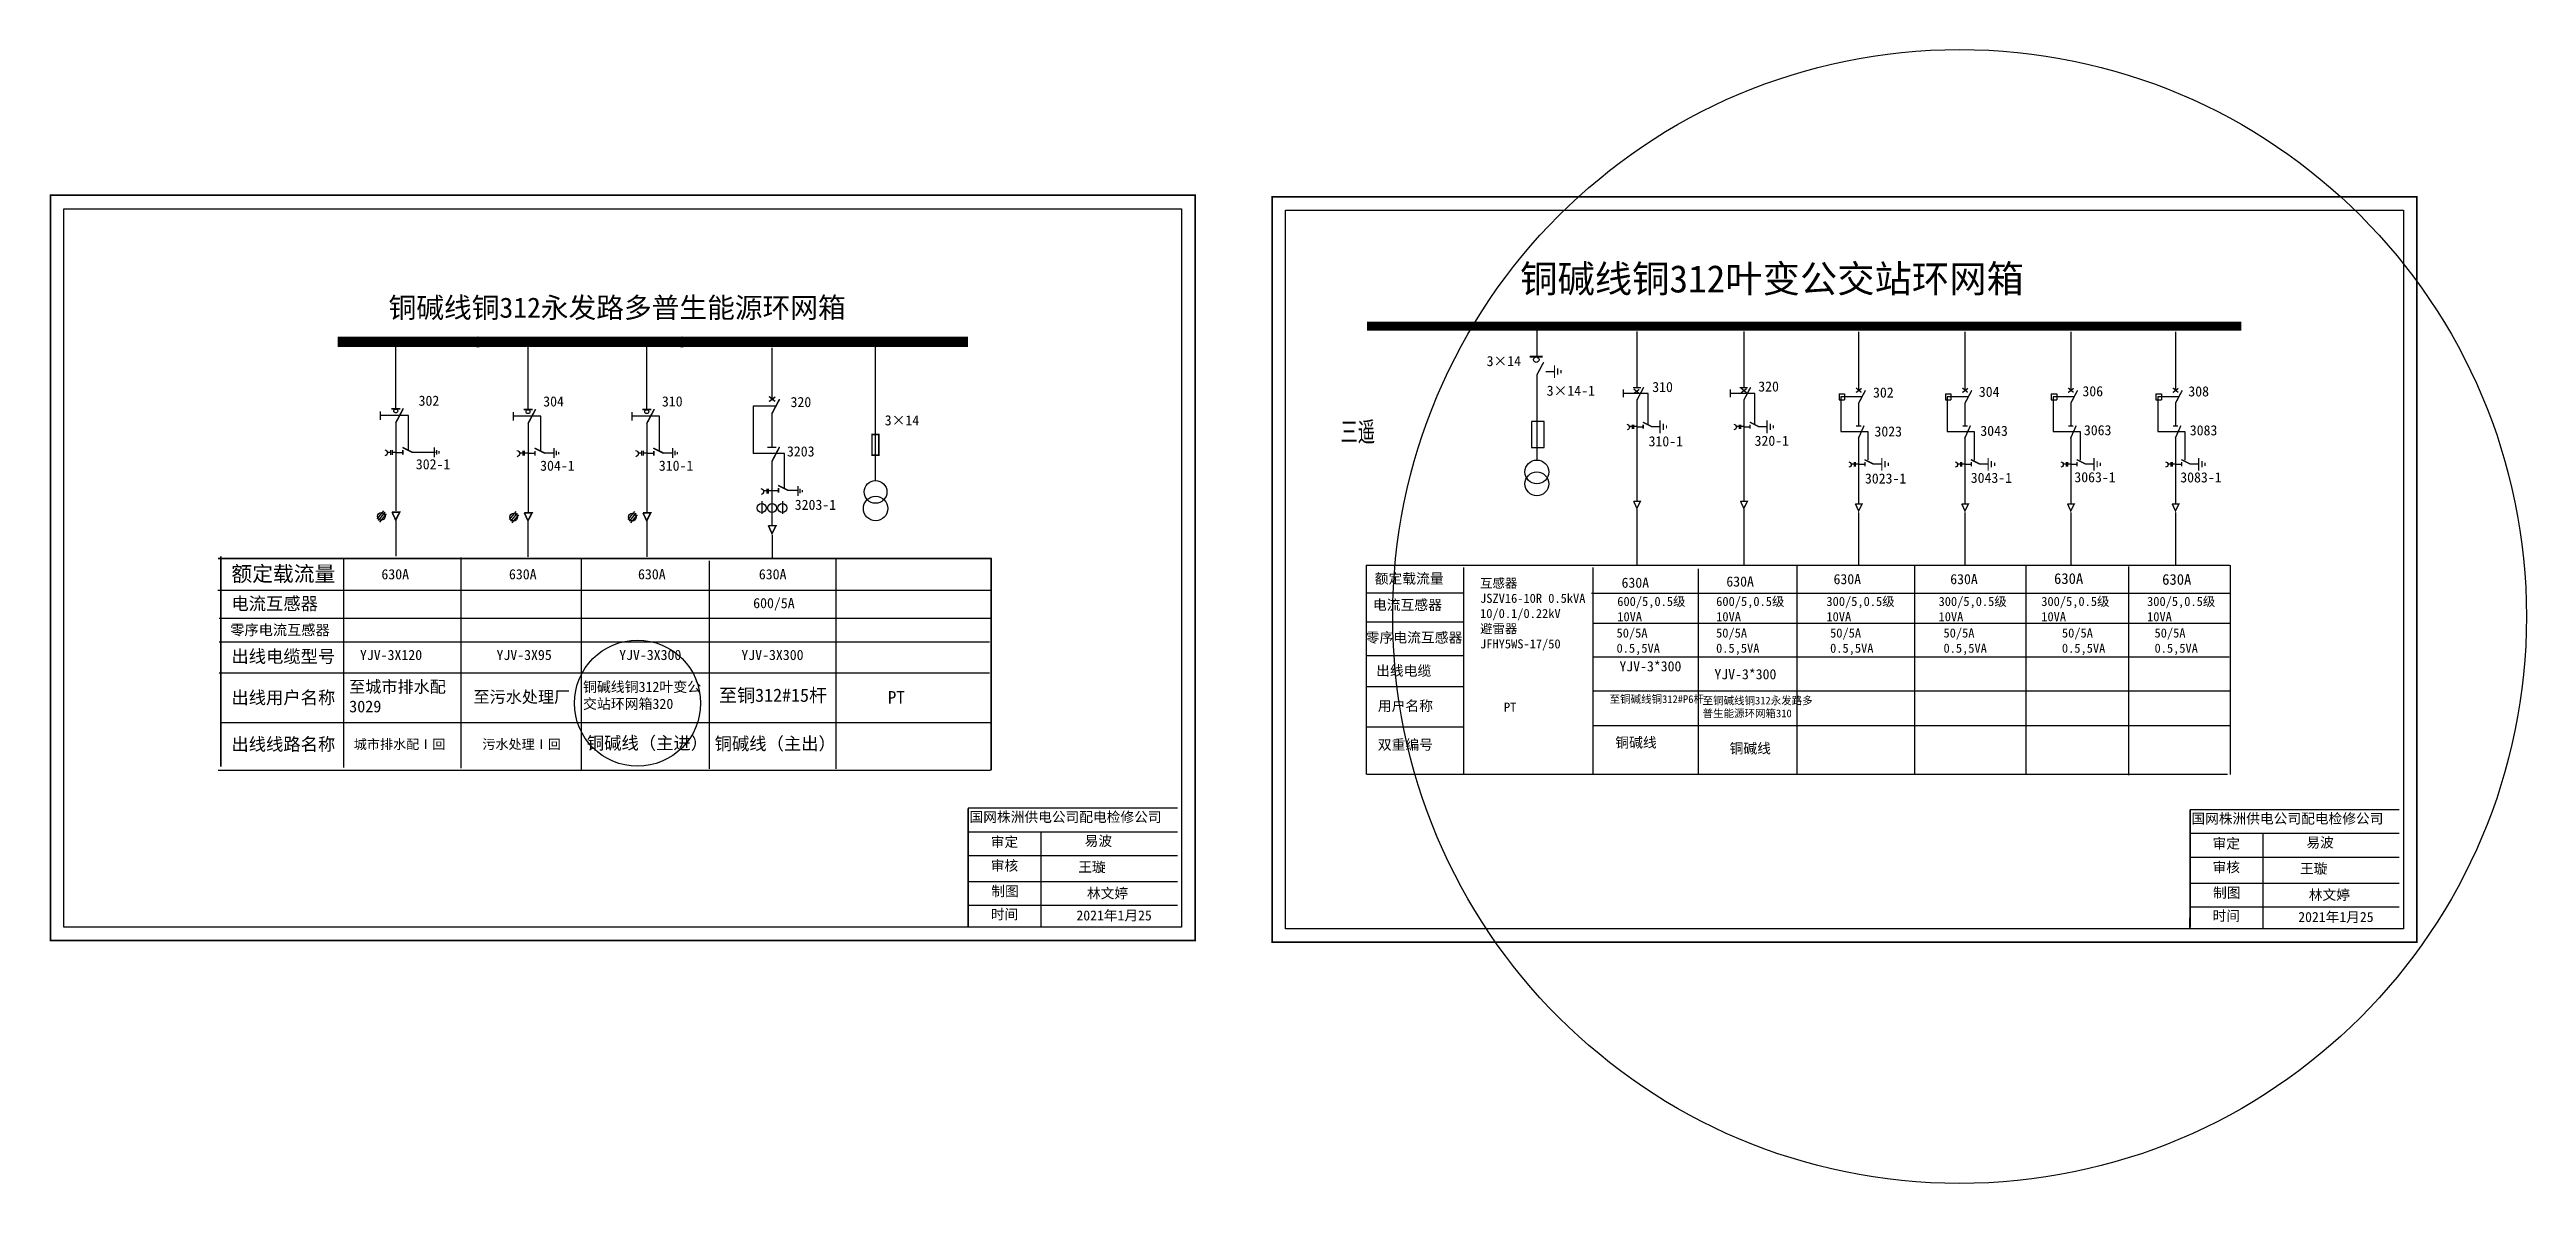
# Model space of a CAD drawing. Extents: x 160 to 257.2, y -105.9 to -61.4.
import ezdxf

# ---------------------------------------------------------------- set-up
doc = ezdxf.new("R2010")
doc.units = 0
doc.header["$LTSCALE"] = 0.774411
doc.linetypes.add('ACAD_ISO02W100', pattern=[15, 12, -3])
doc.linetypes.add('CENTER', pattern=[50.8, 31.75, -6.35, 6.35, -6.35])
doc.layers.get('0').update_dxf_attribs({"linetype": 'CONTINUOUS'})
doc.layers.add('2', color=7, linetype='CONTINUOUS')
doc.layers.add('3', color=7, linetype='CONTINUOUS')
doc.styles.add('HZ', font='')
doc.styles.add('hztxt_txtstyle_0.00_0_0', font='simkai.ttf')
doc.styles.add('hztxt_txtstyle_2.70_0_0', font='simkai.ttf', dxfattribs={"height": 2.7})
doc.styles.get("Standard").update_dxf_attribs({"font": '', "height": 2.5})
doc.styles.add('STYLE1', font='txt.shx', dxfattribs={"height": 2.6})
doc.styles.add('字体', font='simkai_0.ttf', dxfattribs={"height": 2.5})
doc.styles.add('宋体', font='', dxfattribs={"width": 0.65})
doc.styles.get('HZ').set_extended_font_data('SimSun')
doc.styles.get('Standard').set_extended_font_data('SimSun')
doc.styles.get('宋体').set_extended_font_data('SimSun')

# ---------------------------------------------------------------- blocks, each defined once
blk = doc.blocks.new('JD')
for points in [[(-2, 0.2), (-2, -0.2), (2, 0.2), (2, -0.2)], [(1, -1.2), (1, -0.8), (-1, -1.2), (-1, -0.8)], [(-0.5, -1.8), (-0.5, -2.2), (0.5, -1.8), (0.5, -2.2)]]:
    blk.add_trace(points)

msp = doc.modelspace()

# ---------------------------------------------------------------- linework, layer by layer
at = {"color": 0}
for p, q in [((218.336, -72.228), (218.336, -73.405)), ((222.268, -72.443), (222.268, -74.631)), ((226.463, -72.443), (226.463, -74.631)), ((230.969, -72.456), (230.969, -74.752)), ((235.142, -72.456), (235.142, -74.752)), ((239.294, -72.456), (239.294, -74.752)), ((243.402, -72.456), (243.402, -74.752)), ((218.342, -74.133), (218.342, -77.472)), ((218.693, -74.001), (219.03, -74.001)), ((222.268, -75.119), (222.268, -79.093)), ((226.463, -75.119), (226.463, -79.093)), ((230.206, -74.877), (230.421, -74.877)), ((230.206, -74.877), (230.206, -75.115)), ((230.206, -75.115), (230.421, -75.115)), ((230.421, -74.877), (230.421, -75.115)), ((230.969, -75.24), (230.969, -76.126)), ((234.379, -74.877), (234.594, -74.877)), ((234.379, -74.877), (234.379, -75.115)), ((234.379, -75.115), (234.594, -75.115)), ((234.594, -74.877), (234.594, -75.115)), ((235.142, -75.24), (235.142, -76.126)), ((238.531, -74.877), (238.745, -74.877)), ((238.531, -74.877), (238.531, -75.115)), ((238.531, -75.115), (238.745, -75.115)), ((238.745, -74.877), (238.745, -75.115)), ((239.294, -75.24), (239.294, -76.126)), ((242.639, -74.877), (242.854, -74.877)), ((242.639, -74.877), (242.639, -75.115)), ((242.639, -75.115), (242.854, -75.115)), ((242.854, -74.877), (242.854, -75.115)), ((243.402, -75.24), (243.402, -76.126)), ((222.268, -76.174), (222.515, -76.174)), ((222.838, -76.167), (223.175, -76.167)), ((226.463, -76.174), (226.71, -76.174)), ((227.033, -76.167), (227.37, -76.167)), ((230.969, -76.569), (230.969, -79.185)), ((235.142, -76.569), (235.142, -79.185)), ((239.294, -76.569), (239.294, -79.185)), ((243.402, -76.569), (243.402, -79.185)), ((230.969, -77.643), (231.216, -77.643)), ((231.539, -77.636), (231.876, -77.636)), ((235.142, -77.643), (235.389, -77.643)), ((235.712, -77.636), (236.049, -77.636)), ((239.294, -77.643), (239.541, -77.643)), ((239.864, -77.636), (240.201, -77.636)), ((243.402, -77.643), (243.649, -77.643)), ((243.972, -77.636), (244.309, -77.636)), ((215.493, -82.709), (211.662, -82.709)), ((215.479, -83.836), (211.647, -83.836)), ((215.479, -85.165), (211.647, -85.165)), ((215.464, -86.379), (211.633, -86.379)), ((215.478, -87.957), (211.647, -87.957))]:
    msp.add_line(p, q, dxfattribs=at)
for p, q in [((173.551, -72.969), (173.551, -75.463)), ((178.743, -72.997), (178.743, -75.491)), ((183.4, -72.997), (183.4, -75.491)), ((188.327, -73.077), (188.327, -75.097)), ((192.375, -73.01), (192.375, -78.291)), ((188.327, -75.64), (188.327, -76.964)), ((173.563, -76.007), (173.563, -79.478)), ((178.755, -76.035), (178.755, -79.507)), ((183.412, -76.035), (183.412, -79.507)), ((173.563, -77.184), (173.839, -77.184)), ((174.199, -77.176), (175.124, -77.176)), ((178.755, -77.212), (179.03, -77.212)), ((179.391, -77.204), (179.766, -77.204)), ((183.412, -77.212), (183.688, -77.212)), ((184.048, -77.204), (184.424, -77.204)), ((188.327, -77.515), (188.327, -80.04)), ((188.327, -77.521), (188.327, -77.567)), ((188.311, -78.675), (188.587, -78.675)), ((188.948, -78.667), (189.323, -78.667)), ((173.082, -79.47), (172.817, -79.787)), ((173.141, -79.532), (172.876, -79.848)), ((173.193, -79.597), (172.928, -79.914)), ((178.273, -79.499), (178.009, -79.815)), ((178.332, -79.561), (178.067, -79.877)), ((178.384, -79.626), (178.12, -79.942)), ((182.93, -79.499), (182.666, -79.815)), ((182.989, -79.561), (182.725, -79.877)), ((183.041, -79.626), (182.777, -79.942)), ((187.93, -79.1), (187.93, -79.586)), ((188.741, -79.1), (188.741, -79.586)), ((173.562, -79.836), (173.562, -81.249)), ((178.753, -79.864), (178.753, -81.277)), ((183.411, -79.864), (183.411, -81.277)), ((171.517, -81.383), (171.517, -89.543)), ((176.117, -81.304), (176.117, -89.576)), ((180.844, -81.38), (180.844, -89.652)), ((185.869, -81.434), (185.869, -89.595)), ((190.827, -81.383), (190.827, -89.599)), ((166.582, -82.587), (196.907, -82.587)), ((166.64, -83.682), (196.953, -83.682)), ((166.64, -84.618), (196.862, -84.618)), ((166.64, -85.825), (196.862, -85.825)), ((166.677, -87.773), (196.9, -87.773))]:
    msp.add_line(p, q)
at = {"linetype": 'Continuous'}
for p, q in [((188.472, -75.367), (187.59, -75.367)), ((187.59, -75.367), (187.59, -77.223)), ((175.074, -76.991), (175.074, -77.37)), ((175.162, -77.089), (175.162, -77.264)), ((175.25, -77.139), (175.25, -77.22)), ((179.772, -77.019), (179.772, -77.398)), ((179.86, -77.117), (179.86, -77.292)), ((179.948, -77.167), (179.948, -77.249)), ((184.429, -77.019), (184.429, -77.398)), ((184.518, -77.117), (184.518, -77.292)), ((184.605, -77.167), (184.605, -77.249)), ((189.337, -78.509), (189.337, -78.888)), ((189.425, -78.607), (189.425, -78.782)), ((189.513, -78.657), (189.513, -78.738))]:
    msp.add_line(p, q, dxfattribs=at)
at = {"color": 0, "linetype": 'ACAD_ISO02W100'}
for p, q in [((231.076, -75.001), (230.274, -75.001)), ((230.274, -75.001), (230.274, -76.364)), ((235.249, -75.001), (234.448, -75.001)), ((234.448, -75.001), (234.448, -76.364)), ((239.401, -75.001), (238.599, -75.001)), ((238.599, -75.001), (238.599, -76.364)), ((243.509, -75.001), (242.707, -75.001)), ((242.707, -75.001), (242.707, -76.364)), ((230.274, -76.364), (231.332, -76.364)), ((231.332, -76.364), (231.332, -77.49)), ((234.448, -76.364), (235.505, -76.364)), ((235.505, -76.364), (235.505, -77.49)), ((238.599, -76.364), (239.657, -76.364)), ((239.657, -76.364), (239.657, -77.49)), ((242.707, -76.364), (243.765, -76.364)), ((243.765, -76.364), (243.765, -77.49))]:
    msp.add_line(p, q, dxfattribs=at)
at = {"color": 0, "linetype": 'CENTER'}
for p, q in [((222.269, -79.414), (222.269, -81.611)), ((226.464, -79.414), (226.464, -81.611)), ((230.97, -79.536), (230.97, -81.599)), ((235.143, -79.536), (235.143, -81.599)), ((239.295, -79.536), (239.295, -81.599)), ((243.403, -79.536), (243.403, -81.599))]:
    msp.add_line(p, q, dxfattribs=at)
at = {"linetype": 'CENTER'}
msp.add_line((188.329, -80.432), (188.329, -81.32), dxfattribs=at)
at = {"color": 0, "linetype": 'Continuous'}
for p, q in [((211.639, -81.606), (245.525, -81.606)), ((211.654, -89.818), (211.654, -81.606)), ((228.543, -81.621), (228.543, -89.817)), ((233.159, -81.621), (233.159, -89.817)), ((237.526, -81.627), (237.526, -89.822)), ((245.545, -81.611), (245.545, -89.824)), ((215.459, -81.694), (215.459, -89.817)), ((220.545, -81.694), (220.545, -89.817)), ((224.668, -81.748), (224.668, -89.812)), ((241.559, -81.655), (241.559, -89.85)), ((220.483, -82.703), (245.536, -82.703)), ((220.545, -83.883), (245.545, -83.883)), ((220.545, -85.2), (245.504, -85.2)), ((220.545, -86.535), (245.572, -86.535)), ((220.545, -87.894), (245.536, -87.894)), ((245.449, -89.818), (211.681, -89.818)), ((196.032, -91.126), (204.236, -91.126)), ((243.978, -91.187), (252.182, -91.187)), ((196.032, -92.062), (204.236, -92.062)), ((198.879, -92.069), (198.879, -95.79)), ((243.978, -92.123), (252.182, -92.123)), ((246.825, -92.13), (246.825, -95.851)), ((196.032, -92.997), (204.236, -92.997)), ((243.978, -93.058), (252.182, -93.058)), ((196.032, -94.016), (204.236, -94.016)), ((243.978, -94.077), (252.182, -94.077)), ((196.032, -94.951), (204.236, -94.951)), ((243.978, -95.012), (252.182, -95.012))]:
    msp.add_line(p, q, dxfattribs=at)
at = {"color": 0, "linetype": 'Continuous', "const_width": 0.0653}
for points in [[(160.01, -67.091), (204.929, -67.091), (204.929, -96.338), (160.01, -96.338)], [(207.956, -67.152), (252.875, -67.152), (252.875, -96.399), (207.956, -96.399)]]:
    msp.add_lwpolyline(points, close=True, dxfattribs=at)
at = {"color": 0, "linetype": 'Continuous'}
for points in [[(160.539, -67.619), (204.4, -67.619), (204.4, -95.809), (160.539, -95.809)], [(208.485, -67.68), (252.346, -67.68), (252.346, -95.87), (208.485, -95.87)]]:
    msp.add_lwpolyline(points, close=True, dxfattribs=at)
for points, const_width in [([(171.281, -72.844), (196.017, -72.844)], 0.399), ([(173.387, -75.471), (173.74, -75.471)], 0.0598), ([(173.563, -76.022), (173.862, -75.455)], 0.0598), ([(178.578, -75.499), (178.931, -75.499)], 0.0598), ([(178.755, -76.051), (179.053, -75.484)], 0.0598), ([(183.235, -75.499), (183.588, -75.499)], 0.0598), ([(183.412, -76.051), (183.711, -75.484)], 0.0598), ([(188.213, -75.186), (188.456, -75.004)], 0.0598), ([(188.215, -74.986), (188.45, -75.181)], 0.0598), ([(188.327, -75.656), (188.626, -75.089)], 0.0598), ([(173.824, -76.985), (174.222, -77.184)], 0.0598), ([(173.839, -77.092), (173.839, -77.276)], 0.0598), ([(179.015, -77.013), (179.414, -77.212)], 0.0598), ([(179.03, -77.12), (179.03, -77.304)], 0.0598), ([(183.672, -77.013), (184.071, -77.212)], 0.0598), ([(183.688, -77.12), (183.688, -77.304)], 0.0598), ([(188.149, -76.982), (188.502, -76.982)], 0.0598), ([(188.326, -77.534), (188.625, -76.967)], 0.0598), ([(188.572, -78.476), (188.971, -78.675)], 0.0598), ([(188.587, -78.583), (188.587, -78.767)], 0.0598), ([(173.414, -79.527), (173.718, -79.527), (173.562, -79.836), (173.417, -79.522)], 0.0598), ([(178.605, -79.556), (178.909, -79.556), (178.753, -79.864), (178.608, -79.55)], 0.0598), ([(183.262, -79.556), (183.566, -79.556), (183.411, -79.864), (183.266, -79.55)], 0.0598), ([(188.18, -80.058), (188.484, -80.058), (188.329, -80.366), (188.184, -80.052)], 0.0598), ([(166.582, -81.343), (196.953, -81.343)], 0.0598), ([(166.699, -89.51), (166.7, -81.254)], 0.0598), ([(196.932, -81.343), (196.932, -89.655)], 0.0598), ([(196.907, -89.653), (166.582, -89.653)], 0.0598)]:
    msp.add_lwpolyline(points, dxfattribs=dict(const_width=const_width))
at = {"color": 0}
for points, const_width in [([(211.681, -72.228), (245.991, -72.228)], 0.357), ([(218.067, -73.422), (218.569, -73.422)], 0.0851), ([(218.342, -74.147), (218.61, -73.639)], 0.0536), ([(222.11, -74.638), (222.426, -74.638)], 0.0536), ([(222.143, -74.871), (222.361, -74.708)], 0.0536), ([(222.145, -74.692), (222.355, -74.867)], 0.0536), ([(222.268, -75.133), (222.536, -74.624)], 0.0536), ([(226.305, -74.638), (226.621, -74.638)], 0.0536), ([(226.357, -74.842), (226.575, -74.679)], 0.0536), ([(226.359, -74.663), (226.569, -74.838)], 0.0536), ([(226.463, -75.133), (226.731, -74.624)], 0.0536), ([(230.867, -74.832), (231.085, -74.669)], 0.0536), ([(230.869, -74.653), (231.079, -74.828)], 0.0536), ([(230.969, -75.254), (231.237, -74.745)], 0.0536), ([(235.04, -74.832), (235.258, -74.669)], 0.0536), ([(235.042, -74.653), (235.252, -74.828)], 0.0536), ([(235.142, -75.254), (235.41, -74.745)], 0.0536), ([(239.192, -74.832), (239.409, -74.669)], 0.0536), ([(239.194, -74.653), (239.404, -74.828)], 0.0536), ([(239.294, -75.254), (239.562, -74.745)], 0.0536), ([(243.3, -74.832), (243.518, -74.669)], 0.0536), ([(243.302, -74.653), (243.512, -74.828)], 0.0536), ([(243.402, -75.254), (243.67, -74.745)], 0.0536), ([(222.502, -75.995), (222.859, -76.174)], 0.0536), ([(222.515, -76.092), (222.515, -76.256)], 0.0536), ([(226.696, -75.995), (227.054, -76.174)], 0.0536), ([(226.71, -76.092), (226.71, -76.256)], 0.0536), ([(230.873, -76.14), (231.071, -76.14)], 0.0536), ([(230.958, -76.635), (231.183, -76.129)], 0.0536), ([(235.046, -76.14), (235.244, -76.14)], 0.0536), ([(235.131, -76.635), (235.357, -76.129)], 0.0536), ([(239.197, -76.14), (239.396, -76.14)], 0.0536), ([(239.283, -76.635), (239.508, -76.129)], 0.0536), ([(243.306, -76.14), (243.504, -76.14)], 0.0536), ([(243.391, -76.635), (243.616, -76.129)], 0.0536), ([(231.202, -77.465), (231.56, -77.643)], 0.0536), ([(231.216, -77.561), (231.216, -77.726)], 0.0536), ([(235.376, -77.465), (235.733, -77.643)], 0.0536), ([(235.389, -77.561), (235.389, -77.726)], 0.0536), ([(239.527, -77.465), (239.885, -77.643)], 0.0536), ([(239.541, -77.561), (239.541, -77.726)], 0.0536), ([(243.636, -77.465), (243.993, -77.643)], 0.0536), ([(243.649, -77.561), (243.649, -77.726)], 0.0536), ([(222.136, -79.101), (222.409, -79.101), (222.269, -79.377), (222.139, -79.096)], 0.0536), ([(226.331, -79.101), (226.604, -79.101), (226.464, -79.377), (226.334, -79.096)], 0.0536), ([(230.837, -79.201), (231.11, -79.201), (230.97, -79.477), (230.84, -79.196)], 0.0536), ([(235.01, -79.201), (235.283, -79.201), (235.143, -79.477), (235.014, -79.196)], 0.0536), ([(239.162, -79.201), (239.435, -79.201), (239.295, -79.477), (239.165, -79.196)], 0.0536), ([(243.27, -79.201), (243.543, -79.201), (243.403, -79.477), (243.273, -79.196)], 0.0536)]:
    msp.add_lwpolyline(points, dxfattribs=dict(at, const_width=const_width))
for points in [[(221.727, -74.719), (221.727, -75.018)], [(225.922, -74.719), (225.922, -75.018)], [(218.129, -75.982), (218.129, -76.984), (218.625, -76.984), (218.625, -75.971), (218.129, -75.971)], [(222.088, -76.171), (221.975, -76.171)], [(222.088, -76.096), (222.088, -76.259)], [(222.138, -76.096), (222.138, -76.259)], [(222.267, -76.171), (222.138, -76.171)], [(226.282, -76.171), (226.17, -76.171)], [(226.282, -76.096), (226.282, -76.259)], [(226.333, -76.096), (226.333, -76.259)], [(226.462, -76.171), (226.333, -76.171)], [(230.788, -77.64), (230.676, -77.64)], [(230.788, -77.565), (230.788, -77.728)], [(230.839, -77.565), (230.839, -77.728)], [(230.968, -77.64), (230.839, -77.64)], [(234.962, -77.64), (234.849, -77.64)], [(234.962, -77.565), (234.962, -77.728)], [(235.012, -77.565), (235.012, -77.728)], [(235.141, -77.64), (235.012, -77.64)], [(239.113, -77.64), (239, -77.64)], [(239.113, -77.565), (239.113, -77.728)], [(239.163, -77.565), (239.163, -77.728)], [(239.293, -77.64), (239.163, -77.64)], [(243.222, -77.64), (243.109, -77.64)], [(243.222, -77.565), (243.222, -77.728)], [(243.272, -77.565), (243.272, -77.728)], [(243.401, -77.64), (243.272, -77.64)]]:
    msp.add_lwpolyline(points, dxfattribs=at)
for points in [[(172.952, -75.572), (172.952, -75.905)], [(178.174, -75.597), (178.174, -75.93)], [(182.832, -75.597), (182.832, -75.93)], [(173.362, -77.181), (173.236, -77.181)], [(173.362, -77.097), (173.362, -77.279)], [(173.418, -77.097), (173.418, -77.279)], [(173.563, -77.181), (173.418, -77.181)], [(178.553, -77.209), (178.428, -77.209)], [(178.553, -77.125), (178.553, -77.307)], [(178.609, -77.125), (178.609, -77.307)], [(178.754, -77.209), (178.609, -77.209)], [(183.211, -77.209), (183.085, -77.209)], [(183.211, -77.125), (183.211, -77.307)], [(183.267, -77.125), (183.267, -77.307)], [(183.411, -77.209), (183.267, -77.209)], [(188.126, -78.695), (188, -78.695)], [(188.126, -78.611), (188.126, -78.793)], [(188.182, -78.611), (188.182, -78.793)], [(188.326, -78.695), (188.182, -78.695)]]:
    msp.add_lwpolyline(points)
at = {"linetype": 'ACAD_ISO02W100'}
for points in [[(174.068, -77.09), (174.068, -75.727), (172.975, -75.727)], [(179.259, -77.118), (179.259, -75.756), (178.166, -75.756)], [(183.916, -77.118), (183.916, -75.756), (182.823, -75.756)], [(188.816, -78.581), (188.816, -77.219), (187.589, -77.219)]]:
    msp.add_lwpolyline(points, dxfattribs=at)
at = {"color": 0, "linetype": 'ACAD_ISO02W100'}
for points in [[(222.707, -76.09), (222.707, -74.868), (221.727, -74.868)], [(226.902, -76.09), (226.902, -74.868), (225.922, -74.868)]]:
    msp.add_lwpolyline(points, dxfattribs=at)
at = {"const_width": 0.0598}
msp.add_lwpolyline([(192.251, -77.291), (192.251, -76.476), (192.523, -76.476), (192.523, -77.291)], close=True, dxfattribs=at)
at = {"color": 0}
for points in [[(221.879, -76.079, -0.877934), (221.883, -76.297)], [(226.073, -76.079, -0.877934), (226.078, -76.297)], [(230.579, -77.548, -0.877934), (230.584, -77.766)], [(234.753, -77.548, -0.877934), (234.757, -77.766)], [(238.904, -77.548, -0.877934), (238.908, -77.766)], [(243.013, -77.548, -0.877934), (243.017, -77.766)]]:
    msp.add_lwpolyline(points, format="xyb", dxfattribs=at)
for points in [[(173.129, -77.078, -0.877934), (173.134, -77.321)], [(178.32, -77.107, -0.877934), (178.325, -77.349)], [(182.977, -77.107, -0.877934), (182.982, -77.349)], [(187.893, -78.593, -0.877934), (187.897, -78.835)]]:
    msp.add_lwpolyline(points, format="xyb")
at = {"color": 0, "linetype": 'Continuous', "const_width": 0.0658}
for points in [[(196.032, -91.141), (196.027, -95.775)], [(243.978, -91.202), (243.973, -95.836)]]:
    msp.add_lwpolyline(points, dxfattribs=at)
at = {"color": 1, "linetype": 'Continuous'}
for centre, radius in [((234.932, -83.62), 22.245), ((183.052, -87.019), 2.475)]:
    msp.add_circle(centre, radius, dxfattribs=at)
for centre, radius in [((176.785, -72.849), 0.198), ((184.789, -72.849), 0.198), ((173.563, -75.555), 0.0766), ((178.755, -75.583), 0.0766), ((183.412, -75.583), 0.0766), ((172.998, -79.692), 0.151), ((178.19, -79.721), 0.151), ((182.847, -79.721), 0.151), ((187.922, -79.364), 0.173), ((188.331, -79.364), 0.173), ((188.732, -79.364), 0.173)]:
    msp.add_circle(centre, radius)
at = {"color": 0}
msp.add_circle((218.318, -73.542), 0.109, dxfattribs=at)
at = {"linetype": 'Continuous'}
for centre, radius in [((192.393, -78.733), 0.445), ((192.393, -79.383), 0.479)]:
    msp.add_circle(centre, radius, dxfattribs=at)
at = {"layer": '2', "color": 0}
for centre in [(218.344, -77.948), (218.344, -78.416)]:
    msp.add_circle(centre, 0.468, dxfattribs=at)

# ---------------------------------------------------------------- block references
at = {"color": 0, "xscale": 0.1250969443951817, "yscale": 0.1250969443951817, "zscale": 0.1250969443951815, "rotation": 90}
for p in [(219.035, -74.011), (223.18, -76.177), (227.375, -76.177), (231.881, -77.646), (236.054, -77.646), (240.206, -77.646), (244.314, -77.646)]:
    msp.add_blockref('JD', p, dxfattribs=at)

# ---------------------------------------------------------------- texts
at = {"style": 'HZ'}
for s, height, p in [('铜碱线铜312永发路多普生能源环网箱', 0.79726, (173.281, -71.899)), ('额定载流量', 0.5979, (167.113, -82.241)), ('电流互感器', 0.4983, (167.113, -83.361)), ('零序电流互感器', 0.4086, (167.07, -84.351)), ('出线电缆型号', 0.4983, (167.113, -85.434)), ('出线用户名称', 0.4983, (167.113, -87.049)), ('PT', 0.4983, (192.868, -87.042)), ('出线线路名称', 0.4983, (167.113, -88.879)), ('城市排水配Ⅰ回', 0.3766, (171.916, -88.819)), ('污水处理Ⅰ回', 0.3766, (176.961, -88.819)), ('铜碱线（主进）', 0.4983, (181.061, -88.833)), ('铜碱线（主出）', 0.4983, (186.076, -88.855))]:
    msp.add_text(s, height=height, dxfattribs=at).set_placement(p)
at = {"color": 0, "linetype": 'Continuous', "style": 'hztxt_txtstyle_2.70_0_0'}
for s, p in [('3×14', (216.371, -73.796)), ('3×14-1', (218.728, -74.959)), ('310', (222.871, -74.813)), ('320', (227.031, -74.793)), ('302', (231.535, -75.029)), ('304', (235.687, -75.003)), ('306', (239.752, -74.978)), ('308', (243.908, -74.985)), ('310-1', (222.727, -76.943)), ('320-1', (226.887, -76.923)), ('3023', (231.592, -76.557)), ('3043', (235.745, -76.532)), ('3063', (239.81, -76.507)), ('3083', (243.966, -76.513)), ('3023-1', (231.217, -78.403)), ('3043-1', (235.37, -78.377)), ('3063-1', (239.435, -78.352)), ('3083-1', (243.591, -78.359))]:
    msp.add_text(s, height=0.3971, dxfattribs=at).set_placement(p)
for s, p in [('302', (174.459, -75.352)), ('304', (179.35, -75.38)), ('310', (184.007, -75.38)), ('320', (189.055, -75.404)), ('3×14', (192.752, -76.122)), ('302-1', (174.351, -77.845)), ('304-1', (179.229, -77.901)), ('310-1', (183.887, -77.901)), ('3203', (188.914, -77.341)), ('3203-1', (189.219, -79.435)), ('630A', (173.001, -82.161)), ('630A', (178.006, -82.161)), ('630A', (183.07, -82.161)), ('630A', (187.812, -82.161)), ('600/5A', (187.59, -83.293)), ('YJV-3X120', (172.159, -85.327)), ('YJV-3X95', (177.517, -85.327)), ('YJV-3X300', (182.331, -85.327)), ('YJV-3X300', (187.126, -85.327))]:
    msp.add_text(s, height=0.3986).set_placement(p)
at = {"color": 0, "linetype": 'Continuous', "attachment_point": 1}
for s, insert, char_height, width, style in [('{\\fSimSun|b0|i0|c134|p2;铜碱线铜312叶变公交站环网箱}', (217.685, -69.832), 1.0739, 32.41895, '字体'), ('{\\fSimSun|b0|i0|c134|p2;额定载流量}', (211.978, -81.932), 0.39713, 6.40232, 'hztxt_txtstyle_2.70_0_0'), ('\\A1;{\\fSimSun|b0|i0|c134|p2;互感器\\PJSZV16-10R 0.5kVA\\P10/0.1/0.22kV\\P避雷器\\PJFHY5WS-17/50}', (216.115, -82.131), 0.35742, 6.59062, 'hztxt_txtstyle_2.70_0_0'), ('{\\fSimSun|b0|i0|c134|p2;630A}', (221.667, -82.094), 0.39713, 6.40232, 'hztxt_txtstyle_2.70_0_0'), ('{\\fSimSun|b0|i0|c134|p2;630A}', (225.779, -82.048), 0.39713, 6.40232, 'hztxt_txtstyle_2.70_0_0'), ('{\\fSimSun|b0|i0|c134|p2;630A}', (229.985, -81.954), 0.39713, 6.40232, 'hztxt_txtstyle_2.70_0_0'), ('{\\fSimSun|b0|i0|c134|p2;630A}', (234.564, -81.954), 0.39713, 6.40232, 'hztxt_txtstyle_2.70_0_0'), ('{\\fSimSun|b0|i0|c134|p2;630A}', (238.638, -81.921), 0.42087, 3.3842, 'hztxt_txtstyle_0.00_0_0'), ('{\\fSimSun|b0|i0|c134|p2;630A}', (242.881, -81.954), 0.42087, 3.3842, 'hztxt_txtstyle_0.00_0_0'), ('{\\fSimSun|b0|i0|c134|p2;电流互感器}', (211.909, -82.964), 0.39713, 6.40232, 'hztxt_txtstyle_2.70_0_0'), ('\\A1;{\\fSimSun|b0|i0|c134|p2;600/5,0.5级\\P10VA}', (221.498, -82.85), 0.35742, 6.59062, 'hztxt_txtstyle_2.70_0_0'), ('\\A1;{\\fSimSun|b0|i0|c134|p2;600/5,0.5级\\P10VA}', (225.38, -82.85), 0.35742, 6.59062, 'hztxt_txtstyle_2.70_0_0'), ('\\A1;{\\fSimSun|b0|i0|c134|p2;300/5,0.5级\\P10VA}', (229.706, -82.85), 0.35742, 6.59062, 'hztxt_txtstyle_2.70_0_0'), ('\\A1;{\\fSimSun|b0|i0|c134|p2;300/5,0.5级\\P10VA}', (234.106, -82.85), 0.35742, 6.59062, 'hztxt_txtstyle_2.70_0_0'), ('\\A1;{\\fSimSun|b0|i0|c134|p2;300/5,0.5级\\P10VA}', (238.136, -82.85), 0.35742, 6.59062, 'hztxt_txtstyle_2.70_0_0'), ('\\A1;{\\fSimSun|b0|i0|c134|p2;300/5,0.5级\\P10VA}', (242.289, -82.85), 0.35742, 6.59062, 'hztxt_txtstyle_2.70_0_0'), ('{\\fSimSun|b0|i0|c134|p2;零序电流互感器}', (211.627, -84.245), 0.39713, 6.40232, 'hztxt_txtstyle_2.70_0_0'), ('{\\fSimSun|b0|i0|c134|p2;50/5A\\P0.5,5VA}', (221.47, -84.088), 0.35742, 6.40232, 'hztxt_txtstyle_2.70_0_0'), ('{\\fSimSun|b0|i0|c134|p2;50/5A\\P0.5,5VA}', (225.376, -84.088), 0.35742, 6.40232, 'hztxt_txtstyle_2.70_0_0'), ('{\\fSimSun|b0|i0|c134|p2;50/5A\\P0.5,5VA}', (229.85, -84.088), 0.35742, 6.40232, 'hztxt_txtstyle_2.70_0_0'), ('{\\fSimSun|b0|i0|c134|p2;50/5A\\P0.5,5VA}', (234.3, -84.088), 0.35742, 6.40232, 'hztxt_txtstyle_2.70_0_0'), ('{\\fSimSun|b0|i0|c134|p2;50/5A\\P0.5,5VA}', (238.947, -84.088), 0.35742, 6.40232, 'hztxt_txtstyle_2.70_0_0'), ('{\\fSimSun|b0|i0|c134|p2;50/5A\\P0.5,5VA}', (242.581, -84.088), 0.35742, 6.40232, 'hztxt_txtstyle_2.70_0_0'), ('{\\fSimSun|b0|i0|c134|p2;出线电缆}', (212.033, -85.548), 0.39713, 6.40232, 'hztxt_txtstyle_2.70_0_0'), ('{\\fSimSun|b0|i0|c134|p2;YJV-3*300}', (221.583, -85.374), 0.39713, 6.40232, 'hztxt_txtstyle_2.70_0_0'), ('{\\fSimSun|b0|i0|c134|p2;YJV-3*300}', (225.31, -85.686), 0.39713, 6.40232, 'hztxt_txtstyle_2.70_0_0'), ('{\\fSimSun|b0|i0|c134|p2;用户名称}', (212.101, -86.925), 0.39713, 6.40232, 'hztxt_txtstyle_2.70_0_0'), ('{\\fSimSun|b0|i0|c134|p2;PT}', (217.05, -86.997), 0.35883, 2.79164, 'hztxt_txtstyle_0.00_0_0'), ('{\\fSimSun|b0|i0|c134|p2;至铜碱线铜312#P6杆}', (221.198, -86.711), 0.30182, 3.76193, 'hztxt_txtstyle_2.70_0_0'), ('{\\fSimSun|b0|i0|c134|p2;至铜碱线铜312永发路多普生能源环网箱310}', (224.846, -86.768), 0.30182, 4.42661, 'hztxt_txtstyle_2.70_0_0'), ('{\\fSimSun|b0|i0|c134|p2;双重编号}', (212.101, -88.45), 0.39713, 6.40232, 'hztxt_txtstyle_2.70_0_0'), ('{\\fSimSun|b0|i0|c134|p2;铜碱线}', (221.421, -88.363), 0.39713, 2.88312, 'hztxt_txtstyle_2.70_0_0'), ('{\\fSimSun|b0|i0|c134|p2;铜碱线}', (225.904, -88.595), 0.39713, 2.88312, 'hztxt_txtstyle_2.70_0_0'), ('国网株洲供电公司配电检修公司', (196.08, -91.288), 0.39464, 10.78918, '字体'), ('国网株洲供电公司配电检修公司', (244.026, -91.349), 0.39464, 10.78918, '字体'), ('\\f\uffbfﾬￌﾣﾤ_GB2312|b0|i0|c134|p49;审定', (196.913, -92.267), 0.39464, 3.08628, '字体'), ('易波', (200.595, -92.226), 0.3946, 3.08628, '字体'), ('\\f\uffbfﾬￌﾣﾤ_GB2312|b0|i0|c134|p49;审定', (244.859, -92.328), 0.39464, 3.08628, '字体'), ('易波', (248.541, -92.287), 0.3946, 3.08628, '字体'), ('\\f\uffbfﾬￌﾣﾤ_GB2312|b0|i0|c134|p49;审核', (196.913, -93.197), 0.39464, 3.08628, '字体'), ('王璇', (200.345, -93.251), 0.3946, 3.08628, '字体'), ('\\f\uffbfﾬￌﾣﾤ_GB2312|b0|i0|c134|p49;审核', (244.859, -93.258), 0.39464, 3.08628, '字体'), ('王璇', (248.291, -93.312), 0.3946, 3.08628, '字体'), ('\\f\uffbfﾬￌﾣﾤ_GB2312|b0|i0|c134|p49;制图', (196.934, -94.199), 0.39464, 3.08628, '字体'), ('林文婷', (200.689, -94.283), 0.3946, 3.08628, '字体'), ('\\f\uffbfﾬￌﾣﾤ_GB2312|b0|i0|c134|p49;制图', (244.88, -94.26), 0.39464, 3.08628, '字体'), ('林文婷', (248.635, -94.344), 0.3946, 3.08628, '字体'), ('\\f\uffbfﾬￌﾣﾤ_GB2312|b0|i0|c134|p49;时间', (196.913, -95.105), 0.39464, 3.08628, '字体'), ('2021年1月25', (200.276, -95.151), 0.3946, 5.77252, '字体'), ('\\f\uffbfﾬￌﾣﾤ_GB2312|b0|i0|c134|p49;时间', (244.859, -95.166), 0.39464, 3.08628, '字体'), ('2021年1月25', (248.222, -95.212), 0.3946, 5.77252, '字体')]:
    msp.add_mtext(s, dxfattribs=dict(at, insert=insert, char_height=char_height, width=width, style=style))
at = {"linetype": 'Continuous', "attachment_point": 1, "style": 'STYLE1'}
for s, insert, char_height, width in [('{\\fSimSun|b0|i0|c134|p54;至城市排水配3029}', (171.736, -86.144), 0.46362, 4.67367), ('{\\fSimSun|b0|i0|c134|p54;至污水处理厂}', (176.615, -86.542), 0.46362, 4.67367), ('{\\fSimSun|b0|i0|c134|p2;\\C0;铜碱线铜312叶变公交站环网箱320}', (180.911, -86.179), 0.4, 4.71676), ('{\\fSimSun|b0|i0|c134|p54;至铜312#15杆}', (186.251, -86.449), 0.51822, 5.25937)]:
    msp.add_mtext(s, dxfattribs=dict(at, insert=insert, char_height=char_height, width=width))
at = {"layer": '3', "color": 0, "style": '宋体', "width": 0.65}
msp.add_text('三遥', height=0.7673, dxfattribs=at).set_placement((210.634, -76.755, -0.011))

doc.saveas('drawing.dxf')
